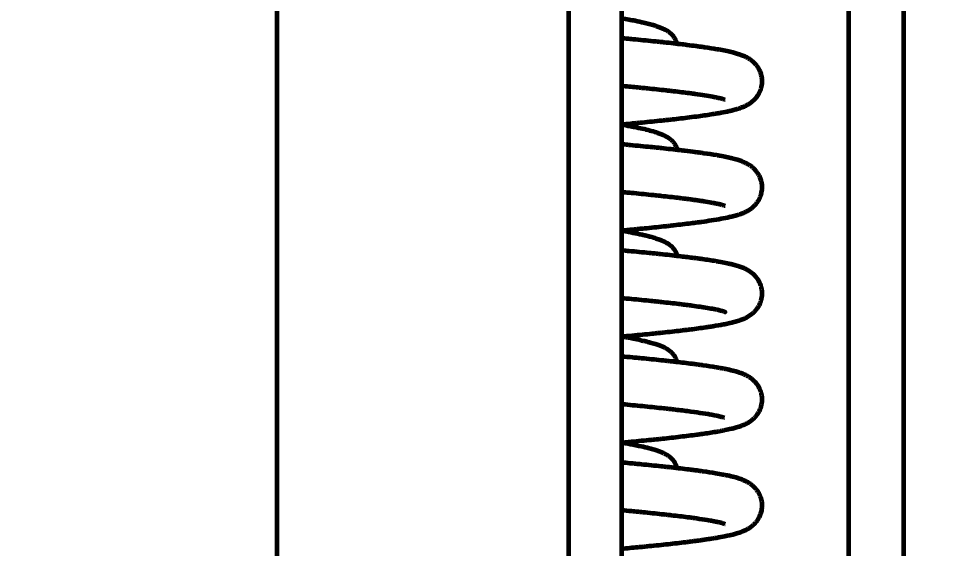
# Model space of a CAD drawing. Header units: millimetres. Extents: x 0 to 840, y 0 to 594.
# Drawn here: x 59.703 to 64.31, y 442.07 to 444.737 of the extents above; entities that cross this region are included whole.
import ezdxf

# ---------------------------------------------------------------- set-up
doc = ezdxf.new("R2010")
doc.units = ezdxf.units.MM
doc.linetypes.add('K5LT_BASIC', pattern=[0])
doc.linetypes.add('K5LT_THIN', pattern=[0])
doc.layers.add('Системный слой', color=7, linetype='Continuous')
doc.styles.add('KDIMTEXTSTYLE', font='GOST_AU.SHX', dxfattribs={"width": 0.96, "oblique": 15, "height": 5})
doc.dimstyles.new('KDIMSTYLE (0.07)', dxfattribs={"dimtxt": 5, "dimasz": 1, "dimexe": 2, "dimexo": 0, "dimgap": 1, "dimtad": 1, "dimlfac": 15, "dimtxsty": 'KDIMTEXTSTYLE', "dimsah": 1, "dimcen": 0, "dimdle": 1, "dimadec": 0, "dimazin": 0, "dimtfac": 0.667, "dimtmove": 0, "dimatfit": 3, "dimfxl": 1, "dimtvp": 1, "dimtolj": 1, "dimtzin": 0, "dimarcsym": 0})

# ---------------------------------------------------------------- blocks, each defined once
blk = doc.blocks.new('KDIMARROW_01')
at = {"layer": 'Системный слой'}
blk.add_hatch(color=0, dxfattribs=at).paths.add_polyline_path([(0, 0), (-5, 0.6583), (-4.5, 0), (-5, -0.6583)])
at = {"layer": 'Системный слой', "color": 0, "linetype": 'K5LT_THIN', "lineweight": 18}
for p, q in [((-4.5, 0), (-5, 0.6583)), ((-5, 0.6583), (0, 0)), ((0, 0), (-5, -0.6583)), ((-5, -0.6583), (-4.5, 0)), ((0, 0), (-1, 0))]:
    blk.add_line(p, q, dxfattribs=at)

msp = doc.modelspace()

# ---------------------------------------------------------------- linework, layer by layer
at = {"layer": 'Системный слой', "color": 5, "linetype": 'K5LT_BASIC', "lineweight": 60, "true_color": 0x0000ff}
for p, q in [((61.00305, 512.31632), (61.00305, 411.74583)), ((62.46971, 512.30589), (62.46971, 411.73474)), ((63.87945, 413.73968), (63.87945, 445.75139)), ((64.15418, 445.75139), (64.15418, 413.77201)), ((62.73638, 445.61806), (62.73638, 413.95986))]:
    msp.add_line(p, q, dxfattribs=at)
for points, knots in [([(63.01486, 444.60842), (63.01427, 444.61148), (63.01353, 444.6144), (63.01174, 444.6202), (63.01076, 444.62285), (63.00853, 444.62813), (63.00724, 444.63076), (63.00507, 444.63477), (63.00405, 444.63651), (63.00163, 444.64037), (62.99995, 444.64278), (62.99571, 444.64836), (62.99288, 444.65158), (62.98689, 444.65766), (62.98385, 444.66037), (62.97861, 444.66459), (62.97673, 444.66601), (62.9726, 444.66895), (62.97055, 444.67032), (62.96396, 444.6745), (62.95938, 444.67707), (62.95231, 444.68069), (62.94983, 444.68189), (62.94463, 444.6843), (62.94205, 444.68543), (62.93384, 444.6889), (62.9281, 444.69111), (62.919, 444.69436), (62.91578, 444.69546), (62.90475, 444.69911), (62.89666, 444.70156), (62.87958, 444.70638), (62.87059, 444.70875), (62.85694, 444.71212), (62.85264, 444.71316), (62.83455, 444.71741), (62.81994, 444.72059), (62.79956, 444.72475), (62.79457, 444.72575), (62.78442, 444.72774), (62.77927, 444.72873), (62.76193, 444.73202), (62.74936, 444.73431), (62.73638, 444.73659)], [15.2728459, 15.2728459, 15.2728459, 15.2728459, 15.4605651, 15.4605651, 15.6417169, 15.6417169, 15.8274286, 15.8274286, 15.9545324, 15.9545324, 16.1494531, 16.1494531, 16.4677042, 16.4677042, 16.8173161, 16.8173161, 17.0385454, 17.0385454, 17.2723236, 17.2723236, 17.7725041, 17.7725041, 18.0422658, 18.0422658, 18.3192764, 18.3192764, 18.8920416, 18.8920416, 19.1961184, 19.1961184, 19.9059073, 19.9059073, 20.6156962, 20.6156962, 20.9315212, 20.9315212, 21.9186645, 21.9186645, 22.2315279, 22.2315279, 22.543554, 22.543554, 23.2660302, 23.2660302, 23.2660302, 23.2660302]), ([(62.73638, 444.20406), (62.75211, 444.2055), (62.76767, 444.20694), (62.79276, 444.20929), (62.80241, 444.2102), (62.82158, 444.21203), (62.83109, 444.21294), (62.87425, 444.21713), (62.90684, 444.22041), (62.94698, 444.22463), (62.95576, 444.22556), (62.97314, 444.22744), (62.98174, 444.22838), (63.02072, 444.2327), (63.04972, 444.23609), (63.09334, 444.24152), (63.10905, 444.24356), (63.14935, 444.24902), (63.17276, 444.25244), (63.19666, 444.25628), (63.19882, 444.25663), (63.20723, 444.25801), (63.21334, 444.25904), (63.22525, 444.26111), (63.23109, 444.26216), (63.25097, 444.26585), (63.26434, 444.26855), (63.28459, 444.2731), (63.29216, 444.27491), (63.30403, 444.27799), (63.30836, 444.27917), (63.31849, 444.28209), (63.32442, 444.28392), (63.33379, 444.28708), (63.3377, 444.28847), (63.34521, 444.29134), (63.34848, 444.29266), (63.35924, 444.29735), (63.36561, 444.30045), (63.3761, 444.30653), (63.37953, 444.30866), (63.38607, 444.3131), (63.38955, 444.31565), (63.39783, 444.32229), (63.40321, 444.32717), (63.41098, 444.33558), (63.41361, 444.33868), (63.41845, 444.34496), (63.42071, 444.34816), (63.4254, 444.35552), (63.42779, 444.35972), (63.43216, 444.36863), (63.4341, 444.37322), (63.43749, 444.38283), (63.43891, 444.38775), (63.44116, 444.39788), (63.44198, 444.40302), (63.44297, 444.41344), (63.44314, 444.41868), (63.4428, 444.43055), (63.44207, 444.43718), (63.43965, 444.45008), (63.4379, 444.45648), (63.43362, 444.46862), (63.431, 444.47453), (63.42578, 444.48433), (63.42331, 444.48839), (63.41834, 444.4957), (63.41583, 444.49902), (63.41046, 444.50552), (63.40746, 444.5088), (63.40156, 444.5147), (63.39836, 444.51761), (63.39049, 444.52422), (63.38553, 444.52783), (63.37534, 444.53452), (63.37049, 444.53728), (63.36205, 444.54167), (63.35906, 444.54311), (63.35254, 444.54609), (63.34911, 444.54754), (63.3397, 444.55132), (63.33343, 444.55357), (63.32319, 444.55693), (63.31945, 444.55808), (63.30919, 444.5611), (63.30274, 444.56285), (63.29161, 444.56567), (63.28687, 444.56682), (63.2772, 444.56906), (63.27226, 444.57016), (63.25648, 444.57352), (63.24527, 444.57572), (63.22771, 444.57894), (63.22182, 444.57998), (63.19653, 444.58432), (63.17584, 444.58755), (63.14664, 444.59177), (63.13959, 444.59276), (63.12539, 444.59472), (63.11826, 444.59568), (63.09646, 444.59856), (63.08138, 444.60047), (63.0579, 444.60335), (63.04988, 444.60431), (63.01259, 444.60872), (62.98178, 444.61215), (62.94068, 444.61652), (62.93176, 444.61745), (62.91375, 444.61932), (62.90466, 444.62025), (62.86274, 444.62449), (62.82874, 444.6278), (62.78399, 444.63202), (62.77423, 444.63293), (62.75512, 444.6347), (62.74578, 444.63556), (62.73638, 444.63642)], [16.2420695, 16.2420695, 16.2420695, 16.2420695, 16.7175405, 16.7175405, 17.0186921, 17.0186921, 17.3208877, 17.3208877, 18.4023228, 18.4023228, 18.7099078, 18.7099078, 19.0188476, 19.0188476, 20.1303885, 20.1303885, 20.7941354, 20.7941354, 21.9006813, 21.9006813, 22.0120149, 22.0120149, 22.3364802, 22.3364802, 22.6617619, 22.6617619, 23.4763467, 23.4763467, 23.9924184, 23.9924184, 24.3070061, 24.3070061, 24.7361705, 24.7361705, 25.0304827, 25.0304827, 25.3034663, 25.3034663, 25.7925834, 25.7925834, 26.0124535, 26.0124535, 26.2205437, 26.2205437, 26.5371944, 26.5371944, 26.6997194, 26.6997194, 26.8474095, 26.8474095, 27.0208668, 27.0208668, 27.1906144, 27.1906144, 27.3577465, 27.3577465, 27.5232975, 27.5232975, 27.688277, 27.688277, 27.8987731, 27.8987731, 28.1137487, 28.1137487, 28.3380901, 28.3380901, 28.5116245, 28.5116245, 28.6711017, 28.6711017, 28.8510084, 28.8510084, 29.0365459, 29.0365459, 29.3401215, 29.3401215, 29.6920711, 29.6920711, 29.9230837, 29.9230837, 30.1747113, 30.1747113, 30.6461501, 30.6461501, 30.9355894, 30.9355894, 31.3991502, 31.3991502, 31.7188942, 31.7188942, 32.0415193, 32.0415193, 32.7136352, 32.7136352, 33.0397077, 33.0397077, 34.075602, 34.075602, 34.3968972, 34.3968972, 34.7090426, 34.7090426, 35.3333332, 35.3333332, 35.6489937, 35.6489937, 36.7779411, 36.7779411, 37.0859915, 37.0859915, 37.3927366, 37.3927366, 38.484715, 38.484715, 38.7863144, 38.7863144, 39.070342, 39.070342, 39.070342, 39.070342]), ([(63.25623, 444.32699), (63.25505, 444.32748), (63.25369, 444.32797), (63.24723, 444.33), (63.24183, 444.33153), (63.23283, 444.33378), (63.22971, 444.33453), (63.22067, 444.33659), (63.21443, 444.33793), (63.20337, 444.34015), (63.19891, 444.34101), (63.18212, 444.34415), (63.16853, 444.34648), (63.13895, 444.35119), (63.12288, 444.35358), (63.09909, 444.3569), (63.09235, 444.35783), (63.06152, 444.36195), (63.03564, 444.36517), (63.00026, 444.36932), (62.99228, 444.37024), (62.97609, 444.37208), (62.96789, 444.373), (62.92992, 444.37719), (62.89869, 444.38047), (62.85712, 444.38466), (62.84802, 444.38556), (62.82964, 444.38738), (62.82037, 444.38828), (62.78672, 444.39154), (62.76181, 444.39389), (62.73638, 444.39624)], [0, 0, 0, 0, 0.7157322, 0.7157322, 1.4891312, 1.4891312, 1.8448798, 1.8448798, 2.444283, 2.444283, 2.8145931, 2.8145931, 3.7804259, 3.7804259, 4.7462588, 4.7462588, 5.1156979, 5.1156979, 6.3967615, 6.3967615, 6.761454, 6.761454, 7.1243639, 7.1243639, 8.4166657, 8.4166657, 8.7738197, 8.7738197, 9.1299732, 9.1299732, 10.0539958, 10.0539958, 10.0539958, 10.0539958]), ([(62.73638, 444.20326), (62.75184, 444.20054), (62.76671, 444.19781), (62.78608, 444.19408), (62.79114, 444.19309), (62.80111, 444.1911), (62.80602, 444.1901), (62.82449, 444.18626), (62.83743, 444.18341), (62.86227, 444.17755), (62.87407, 444.17455), (62.89628, 444.16838), (62.90661, 444.16524), (62.92343, 444.15951), (62.93023, 444.15699), (62.94215, 444.15211), (62.9474, 444.14977), (62.95519, 444.1459), (62.95761, 444.14464), (62.96515, 444.14048), (62.97021, 444.13735), (62.9773, 444.13225), (62.97938, 444.13067), (62.98351, 444.12727), (62.9854, 444.12562), (62.98915, 444.12206), (62.99073, 444.12046), (62.99541, 444.11538), (62.99821, 444.11194), (63.00247, 444.10576), (63.00402, 444.10328), (63.00678, 444.09834), (63.00818, 444.09552), (63.01046, 444.09028), (63.01161, 444.08723), (63.01308, 444.08254), (63.01364, 444.08052), (63.01438, 444.07741), (63.01463, 444.07625), (63.01486, 444.07508)], [18.3386475, 18.3386475, 18.3386475, 18.3386475, 19.1992269, 19.1992269, 19.5104717, 19.5104717, 19.8228992, 19.8228992, 20.7073063, 20.7073063, 21.6177346, 21.6177346, 22.5281628, 22.5281628, 23.1940621, 23.1940621, 23.7562078, 23.7562078, 24.0254429, 24.0254429, 24.5821933, 24.5821933, 24.8177323, 24.8177323, 25.0410505, 25.0410505, 25.2306603, 25.2306603, 25.5626014, 25.5626014, 25.7551963, 25.7551963, 25.9447256, 25.9447256, 26.1329198, 26.1329198, 26.2566224, 26.2566224, 26.3285532, 26.3285532, 26.3285532, 26.3285532]), ([(62.73638, 443.67073), (62.75557, 443.67248), (62.7745, 443.67424), (62.80281, 443.67691), (62.81241, 443.67782), (62.83148, 443.67965), (62.84095, 443.68057), (62.88389, 443.68476), (62.91629, 443.68805), (62.95617, 443.69227), (62.96489, 443.69321), (62.98213, 443.69509), (62.99066, 443.69603), (63.02932, 443.70036), (63.05804, 443.70375), (63.09581, 443.70852), (63.10628, 443.70988), (63.12385, 443.71222), (63.13106, 443.71321), (63.15572, 443.71664), (63.17242, 443.71911), (63.20532, 443.7243), (63.22128, 443.72701), (63.25123, 443.73256), (63.26524, 443.7354), (63.28637, 443.74018), (63.2941, 443.74205), (63.30622, 443.74525), (63.31054, 443.74645), (63.31885, 443.74888), (63.32315, 443.75021), (63.33274, 443.75335), (63.33815, 443.75526), (63.34757, 443.75896), (63.35073, 443.76028), (63.36129, 443.765), (63.36813, 443.76844), (63.37858, 443.77474), (63.38209, 443.777), (63.38861, 443.78162), (63.39203, 443.78423), (63.39844, 443.7896), (63.40165, 443.79253), (63.40578, 443.79668), (63.40671, 443.79764), (63.40951, 443.80063), (63.41136, 443.80273), (63.41683, 443.80933), (63.42037, 443.81417), (63.42619, 443.82353), (63.42852, 443.82777), (63.4328, 443.83676), (63.43469, 443.84139), (63.43797, 443.85107), (63.43933, 443.85602), (63.44144, 443.86619), (63.44219, 443.87135), (63.44305, 443.88178), (63.44315, 443.88703), (63.44271, 443.89745), (63.44216, 443.90267), (63.44023, 443.91426), (63.4386, 443.92072), (63.43456, 443.93296), (63.43204, 443.93893), (63.42625, 443.95032), (63.42296, 443.95572), (63.41783, 443.96299), (63.41617, 443.96519), (63.41169, 443.97078), (63.4087, 443.97412), (63.40284, 443.98015), (63.39965, 443.98312), (63.39358, 443.98834), (63.39038, 443.99086), (63.38213, 443.99688), (63.37728, 443.99996), (63.36905, 444.0047), (63.36622, 444.0062), (63.35978, 444.00944), (63.35662, 444.01092), (63.35005, 444.01382), (63.34651, 444.01528), (63.337, 444.01898), (63.33076, 444.02116), (63.32033, 444.02449), (63.31654, 444.02563), (63.30837, 444.02797), (63.30405, 444.02915), (63.29326, 444.03196), (63.28648, 444.0336), (63.27453, 444.03632), (63.26956, 444.03741), (63.25382, 444.04072), (63.24265, 444.04288), (63.2251, 444.04607), (63.21917, 444.04711), (63.19339, 444.0515), (63.17217, 444.05478), (63.14691, 444.05839), (63.14448, 444.05873), (63.13762, 444.0597), (63.13317, 444.06031), (63.12147, 444.06191), (63.11412, 444.0629), (63.08979, 444.06609), (63.07221, 444.06829), (63.04596, 444.07144), (63.03783, 444.07241), (63.00023, 444.07678), (62.96925, 444.08018), (62.92796, 444.08452), (62.91896, 444.08545), (62.90078, 444.08731), (62.89161, 444.08824), (62.84935, 444.09247), (62.81512, 444.09577), (62.77011, 444.09998), (62.76029, 444.10089), (62.74574, 444.10223), (62.74107, 444.10266), (62.73638, 444.10309)], [16.9094757, 16.9094757, 16.9094757, 16.9094757, 17.5092644, 17.5092644, 17.821108, 17.821108, 18.1340839, 18.1340839, 19.2545545, 19.2545545, 19.573229, 19.573229, 19.8931591, 19.8931591, 21.0444085, 21.0444085, 21.50219, 21.50219, 21.8318824, 21.8318824, 22.6533265, 22.6533265, 23.5393461, 23.5393461, 24.4253656, 24.4253656, 24.9803944, 24.9803944, 25.302577, 25.302577, 25.6222338, 25.6222338, 26.0633472, 26.0633472, 26.3359703, 26.3359703, 26.8448294, 26.8448294, 27.0716146, 27.0716146, 27.2851193, 27.2851193, 27.4861666, 27.4861666, 27.5453196, 27.5453196, 27.6636256, 27.6636256, 27.9002377, 27.9002377, 28.0788347, 28.0788347, 28.2537058, 28.2537058, 28.4260125, 28.4260125, 28.5968548, 28.5968548, 28.7673089, 28.7673089, 28.9384545, 28.9384545, 29.1601997, 29.1601997, 29.3913655, 29.3913655, 29.6302302, 29.6302302, 29.7402588, 29.7402588, 29.9257402, 29.9257402, 30.1165454, 30.1165454, 30.3141912, 30.3141912, 30.6528414, 30.6528414, 30.8790743, 30.8790743, 31.1241128, 31.1241128, 31.3900081, 31.3900081, 31.8818777, 31.8818777, 32.1827347, 32.1827347, 32.5013073, 32.5013073, 32.9778726, 32.9778726, 33.3112752, 33.3112752, 33.9969617, 33.9969617, 34.3342001, 34.3342001, 35.4231583, 35.4231583, 35.5385147, 35.5385147, 35.7451457, 35.7451457, 36.0751366, 36.0751366, 36.8183895, 36.8183895, 37.1440859, 37.1440859, 38.3021806, 38.3021806, 38.620124, 38.620124, 38.9368393, 38.9368393, 40.0638897, 40.0638897, 40.3752973, 40.3752973, 40.5217387, 40.5217387, 40.5217387, 40.5217387]), ([(63.25619, 443.79367), (63.2556, 443.79393), (63.25503, 443.79415), (63.2516, 443.79529), (63.2499, 443.79583), (63.24445, 443.79746), (63.2384, 443.79911), (63.22826, 443.80153), (63.22492, 443.8023), (63.21544, 443.80438), (63.20914, 443.80568), (63.1979, 443.80787), (63.19326, 443.80874), (63.17644, 443.8118), (63.16324, 443.81402), (63.14581, 443.81675), (63.14264, 443.81724), (63.13298, 443.81872), (63.12634, 443.8197), (63.11314, 443.82161), (63.10662, 443.82253), (63.09326, 443.82437), (63.08642, 443.82529), (63.07461, 443.82685), (63.06971, 443.82749), (63.05756, 443.82905), (63.05024, 443.82997), (63.03531, 443.83182), (63.0277, 443.83274), (62.99371, 443.8368), (62.96582, 443.83995), (62.92804, 443.84401), (62.91944, 443.84492), (62.90203, 443.84675), (62.89323, 443.84766), (62.85261, 443.85181), (62.81955, 443.85506), (62.7759, 443.85921), (62.76634, 443.86011), (62.74997, 443.86164), (62.74319, 443.86227), (62.73638, 443.8629)], [0, 0, 0, 0, 0.6973004, 0.6973004, 1.0191749, 1.0191749, 1.8352453, 1.8352453, 2.2078551, 2.2078551, 2.8000153, 2.8000153, 3.1816466, 3.1816466, 4.1253193, 4.1253193, 4.3305311, 4.3305311, 4.7409548, 4.7409548, 5.1215068, 5.1215068, 5.5014176, 5.5014176, 5.7632058, 5.7632058, 6.1412188, 6.1412188, 6.5182626, 6.5182626, 7.7968956, 7.7968956, 8.1674973, 8.1674973, 8.5367817, 8.5367817, 9.8511249, 9.8511249, 10.2153597, 10.2153597, 10.4698662, 10.4698662, 10.4698662, 10.4698662]), ([(62.73638, 443.66993), (62.73831, 443.66959), (62.74022, 443.66925), (62.74763, 443.66793), (62.75305, 443.66695), (62.7747, 443.66299), (62.79025, 443.65999), (62.82077, 443.65375), (62.83559, 443.65051), (62.85092, 443.64689), (62.8523, 443.64656), (62.85799, 443.6452), (62.86221, 443.64416), (62.87046, 443.64207), (62.87451, 443.64102), (62.88984, 443.63691), (62.90049, 443.63379), (62.91772, 443.62818), (62.92468, 443.62573), (62.93691, 443.62099), (62.94233, 443.6187), (62.95024, 443.61503), (62.95276, 443.6138), (62.95782, 443.61119), (62.96023, 443.60988), (62.96757, 443.60566), (62.97251, 443.60249), (62.97946, 443.59726), (62.98146, 443.59566), (62.98463, 443.59293), (62.98563, 443.59203), (62.9882, 443.58964), (62.98956, 443.58831), (62.99397, 443.58371), (62.99672, 443.58049), (63.00105, 443.57455), (63.00264, 443.57217), (63.00553, 443.56733), (63.00699, 443.56462), (63.00942, 443.55947), (63.01066, 443.55645), (63.01291, 443.55003), (63.01405, 443.5459), (63.01486, 443.54174)], [18.3386471, 18.3386471, 18.3386471, 18.3386471, 18.4459061, 18.4459061, 18.754835, 18.754835, 19.6980465, 19.6980465, 20.7037589, 20.7037589, 20.8046847, 20.8046847, 21.1204365, 21.1204365, 21.4363297, 21.4363297, 22.3466555, 22.3466555, 23.0125949, 23.0125949, 23.5747887, 23.5747887, 23.853795, 23.853795, 24.1195387, 24.1195387, 24.6637192, 24.6637192, 24.8951077, 24.8951077, 25.0143501, 25.0143501, 25.1772643, 25.1772643, 25.5030926, 25.5030926, 25.6969955, 25.6969955, 25.8872694, 25.8872694, 26.0756951, 26.0756951, 26.32858, 26.32858, 26.32858, 26.32858]), ([(62.73638, 443.1374), (62.75453, 443.13905), (62.77244, 443.14071), (62.82456, 443.14562), (62.85802, 443.14886), (62.89944, 443.15304), (62.90853, 443.15396), (62.92654, 443.15582), (62.93546, 443.15675), (62.97594, 443.16103), (63.00622, 443.16438), (63.04308, 443.1687), (63.05111, 443.16965), (63.06696, 443.17157), (63.07477, 443.17254), (63.10977, 443.17693), (63.13538, 443.18038), (63.16545, 443.18478), (63.17157, 443.18569), (63.18418, 443.18763), (63.19062, 443.18864), (63.21496, 443.19258), (63.23181, 443.19554), (63.25714, 443.20045), (63.26641, 443.20237), (63.2802, 443.20544), (63.28503, 443.20656), (63.29829, 443.20978), (63.30642, 443.21192), (63.31824, 443.21536), (63.32248, 443.21666), (63.33224, 443.21984), (63.33755, 443.22171), (63.34701, 443.2254), (63.35036, 443.22679), (63.35737, 443.2299), (63.36087, 443.23156), (63.37073, 443.23661), (63.37761, 443.24057), (63.38783, 443.2477), (63.39114, 443.25019), (63.39545, 443.25376), (63.39642, 443.25458), (63.39934, 443.25713), (63.4013, 443.25893), (63.4063, 443.2638), (63.40933, 443.26702), (63.41641, 443.2754), (63.42038, 443.28079), (63.42743, 443.29227), (63.43051, 443.29819), (63.43512, 443.30922), (63.4368, 443.31398), (63.43962, 443.32389), (63.44073, 443.32894), (63.44234, 443.33925), (63.44283, 443.34446), (63.44315, 443.35493), (63.44298, 443.36017), (63.44201, 443.37053), (63.4412, 443.37568), (63.43901, 443.38567), (63.43759, 443.39064), (63.43381, 443.4015), (63.4312, 443.40743), (63.42526, 443.4187), (63.42189, 443.42404), (63.41654, 443.43139), (63.41472, 443.43372), (63.41003, 443.43934), (63.40702, 443.44259), (63.40112, 443.44845), (63.39791, 443.45134), (63.39182, 443.45641), (63.38861, 443.45886), (63.38238, 443.46328), (63.37931, 443.46528), (63.37056, 443.47062), (63.36564, 443.47323), (63.35711, 443.47737), (63.35389, 443.47882), (63.34725, 443.48165), (63.34365, 443.48309), (63.33416, 443.48666), (63.32798, 443.48875), (63.31755, 443.49199), (63.31367, 443.49313), (63.30536, 443.49546), (63.30095, 443.49664), (63.28995, 443.49943), (63.28306, 443.50107), (63.27087, 443.50379), (63.26583, 443.50487), (63.24969, 443.5082), (63.23816, 443.5104), (63.22013, 443.51361), (63.21412, 443.51465), (63.18788, 443.51904), (63.16624, 443.52233), (63.13986, 443.52605), (63.13673, 443.52649), (63.12723, 443.5278), (63.12078, 443.52867), (63.10687, 443.53052), (63.09936, 443.5315), (63.07047, 443.53519), (63.04815, 443.53789), (62.99499, 443.54403), (62.9635, 443.54747), (62.92163, 443.55184), (62.91259, 443.55277), (62.89433, 443.55463), (62.88512, 443.55556), (62.8427, 443.55978), (62.80835, 443.56308), (62.76322, 443.56729), (62.75337, 443.5682), (62.7411, 443.56932), (62.73874, 443.56954), (62.73638, 443.56975)], [18.491192, 18.491192, 18.491192, 18.491192, 19.1048684, 19.1048684, 20.3037592, 20.3037592, 20.6453922, 20.6453922, 20.9885044, 20.9885044, 22.2218675, 22.2218675, 22.5724538, 22.5724538, 22.9249134, 22.9249134, 24.1789151, 24.1789151, 24.5082038, 24.5082038, 24.8697796, 24.8697796, 25.9077899, 25.9077899, 26.549499, 26.549499, 26.9127392, 26.9127392, 27.5544483, 27.5544483, 27.9015558, 27.9015558, 28.3809594, 28.3809594, 28.6759854, 28.6759854, 28.9577591, 28.9577591, 29.4691959, 29.4691959, 29.7006535, 29.7006535, 29.767529, 29.767529, 29.9012801, 29.9012801, 30.108666, 30.108666, 30.3952341, 30.3952341, 30.657944, 30.657944, 30.8463569, 30.8463569, 31.0324333, 31.0324333, 31.2173025, 31.2173025, 31.4020797, 31.4020797, 31.5878885, 31.5878885, 31.7758816, 31.7758816, 32.0263836, 32.0263836, 32.2862846, 32.2862846, 32.415411, 32.415411, 32.6169972, 32.6169972, 32.8250497, 32.8250497, 33.0410967, 33.0410967, 33.2670551, 33.2670551, 33.6817011, 33.6817011, 33.9520589, 33.9520589, 34.2452369, 34.2452369, 34.7711772, 34.7711772, 35.1008108, 35.1008108, 35.4483717, 35.4483717, 35.9683397, 35.9683397, 36.3296845, 36.3296845, 37.0853421, 37.0853421, 37.4500609, 37.4500609, 38.6351016, 38.6351016, 38.7935188, 38.7935188, 39.1103533, 39.1103533, 39.4662292, 39.4662292, 40.4557742, 40.4557742, 41.7222211, 41.7222211, 42.0658765, 42.0658765, 42.4082343, 42.4082343, 43.6263259, 43.6263259, 43.962969, 43.962969, 44.0427993, 44.0427993, 44.0427993, 44.0427993]), ([(63.25531, 443.26075), (63.25545, 443.26068), (63.25641, 443.26025), (63.25594, 443.26045), (63.25449, 443.261), (63.25134, 443.26204), (63.24956, 443.2626), (63.24635, 443.26356), (63.24414, 443.26419), (63.23817, 443.26579), (63.23382, 443.26689), (63.22547, 443.26884), (63.22195, 443.26963), (63.21259, 443.27164), (63.20646, 443.27288), (63.19537, 443.27502), (63.19067, 443.27589), (63.17451, 443.27879), (63.16228, 443.28084), (63.14327, 443.28382), (63.1373, 443.28473), (63.1184, 443.28755), (63.10493, 443.28945), (63.08608, 443.292), (63.08133, 443.29263), (63.06685, 443.29453), (63.05691, 443.2958), (63.03926, 443.298), (63.03171, 443.29892), (62.99669, 443.30313), (62.96757, 443.30642), (62.92843, 443.31063), (62.91982, 443.31155), (62.90242, 443.31337), (62.89362, 443.31428), (62.85302, 443.31844), (62.81997, 443.32169), (62.76957, 443.32648), (62.75309, 443.32803), (62.73638, 443.32957)], [0, 0, 0, 0, 0.2548031, 0.2548031, 0.8127906, 0.8127906, 1.0882163, 1.0882163, 1.3796906, 1.3796906, 1.8628429, 1.8628429, 2.1877634, 2.1877634, 2.6709157, 2.6709157, 3.001892, 3.001892, 3.7556376, 3.7556376, 4.0865981, 4.0865981, 4.7701518, 4.7701518, 4.9956758, 4.9956758, 5.4467237, 5.4467237, 5.7734043, 5.7734043, 6.9328351, 6.9328351, 7.2537713, 7.2537713, 7.5734992, 7.5734992, 8.7115883, 8.7115883, 9.2521304, 9.2521304, 9.2521304, 9.2521304]), ([(63.01486, 443.00839), (63.01482, 443.00859), (63.01478, 443.00879), (63.01415, 443.01194), (63.01344, 443.01473), (63.01129, 443.02162), (63.00984, 443.02526), (63.00628, 443.03276), (63.00432, 443.03618), (63.00121, 443.04095), (63.00016, 443.04246), (62.99752, 443.04603), (62.99574, 443.04823), (62.99227, 443.05217), (62.99041, 443.05413), (62.98671, 443.05774), (62.9848, 443.05947), (62.97933, 443.06411), (62.9759, 443.06668), (62.97014, 443.0706), (62.96811, 443.0719), (62.9637, 443.07458), (62.96145, 443.07587), (62.95397, 443.07994), (62.94862, 443.08253), (62.94038, 443.08615), (62.93768, 443.08729), (62.9291, 443.09074), (62.92309, 443.09295), (62.91359, 443.0962), (62.91025, 443.09729), (62.89844, 443.10104), (62.88963, 443.10361), (62.87638, 443.10719), (62.87238, 443.10824), (62.86668, 443.1097), (62.86507, 443.1101), (62.86018, 443.11132), (62.85687, 443.11214), (62.84919, 443.11398), (62.84478, 443.11501), (62.82878, 443.11866), (62.81666, 443.12126), (62.79445, 443.12579), (62.7846, 443.12772), (62.76923, 443.13064), (62.76394, 443.13162), (62.75132, 443.13394), (62.74392, 443.13527), (62.73638, 443.13659)], [15.2717732, 15.2717732, 15.2717732, 15.2717732, 15.2837903, 15.2837903, 15.462356, 15.462356, 15.7197278, 15.7197278, 15.9916374, 15.9916374, 16.1190498, 16.1190498, 16.3192159, 16.3192159, 16.524354, 16.524354, 16.7355844, 16.7355844, 17.1276811, 17.1276811, 17.3639195, 17.3639195, 17.6140694, 17.6140694, 18.1894683, 18.1894683, 18.472929, 18.472929, 19.0608656, 19.0608656, 19.367962, 19.367962, 20.1197506, 20.1197506, 20.4351959, 20.4351959, 20.5585452, 20.5585452, 20.8052437, 20.8052437, 21.1208916, 21.1208916, 21.9299366, 21.9299366, 22.5362172, 22.5362172, 22.8471628, 22.8471628, 23.2667165, 23.2667165, 23.2667165, 23.2667165]), ([(62.73638, 442.60406), (62.74294, 442.60466), (62.74948, 442.60526), (62.76582, 442.60677), (62.77558, 442.60768), (62.81977, 442.61182), (62.85327, 442.61506), (62.89478, 442.61923), (62.9039, 442.62016), (62.92196, 442.62201), (62.93091, 442.62294), (62.97154, 442.62721), (63.00195, 442.63057), (63.06009, 442.63734), (63.0878, 442.64076), (63.12111, 442.64519), (63.12834, 442.64617), (63.14083, 442.6479), (63.14615, 442.64865), (63.17506, 442.6528), (63.19693, 442.65621), (63.21926, 442.66007), (63.22129, 442.66042), (63.22923, 442.66182), (63.23501, 442.66287), (63.24623, 442.66499), (63.25173, 442.66606), (63.26819, 442.6694), (63.27878, 442.67172), (63.29539, 442.67573), (63.30198, 442.67742), (63.31257, 442.68036), (63.31668, 442.68156), (63.32498, 442.68412), (63.32872, 442.68534), (63.33967, 442.68914), (63.34664, 442.69181), (63.35712, 442.69646), (63.36067, 442.69813), (63.37059, 442.7032), (63.37729, 442.70704), (63.38754, 442.71416), (63.39082, 442.71661), (63.39728, 442.72192), (63.40046, 442.72475), (63.40666, 442.73085), (63.40969, 442.73409), (63.41674, 442.74249), (63.42067, 442.74788), (63.42768, 442.75939), (63.43074, 442.76532), (63.4353, 442.77636), (63.43696, 442.78114), (63.43974, 442.79107), (63.44083, 442.79612), (63.4424, 442.80644), (63.44286, 442.81166), (63.44314, 442.82212), (63.44295, 442.82737), (63.44194, 442.83771), (63.44111, 442.84287), (63.43888, 442.85284), (63.43744, 442.8578), (63.43413, 442.86717), (63.4322, 442.87175), (63.42722, 442.88194), (63.424, 442.88741), (63.41824, 442.89582), (63.41583, 442.89901), (63.41055, 442.90542), (63.40755, 442.90869), (63.40166, 442.91461), (63.39845, 442.91752), (63.39237, 442.92264), (63.38916, 442.92512), (63.38294, 442.92957), (63.37987, 442.93159), (63.37115, 442.93696), (63.36626, 442.93957), (63.35775, 442.94374), (63.35455, 442.94519), (63.34792, 442.94804), (63.34433, 442.94949), (63.33735, 442.95214), (63.3336, 442.95347), (63.32364, 442.95683), (63.31742, 442.95873), (63.30673, 442.96176), (63.30237, 442.96293), (63.29145, 442.96573), (63.28461, 442.96738), (63.27251, 442.9701), (63.2675, 442.97118), (63.25707, 442.97335), (63.25168, 442.97443), (63.24065, 442.97656), (63.23495, 442.97762), (63.22331, 442.97972), (63.21736, 442.98076), (63.19141, 442.98514), (63.17005, 442.98843), (63.14463, 442.99205), (63.14219, 442.99239), (63.13521, 442.99337), (63.13063, 442.994), (63.11877, 442.99561), (63.11139, 442.99659), (63.0964, 442.99855), (63.08878, 442.99952), (63.05549, 443.00369), (63.02848, 443.00688), (62.99163, 443.01101), (62.98302, 443.01196), (62.96559, 443.01386), (62.95677, 443.01481), (62.91625, 443.01911), (62.88324, 443.02245), (62.83961, 443.02671), (62.8301, 443.02763), (62.81095, 443.02947), (62.80131, 443.03039), (62.77345, 443.03301), (62.75504, 443.03471), (62.73638, 443.03642)], [21.4920165, 21.4920165, 21.4920165, 21.4920165, 21.7439362, 21.7439362, 22.1252695, 22.1252695, 23.4835489, 23.4835489, 23.8712259, 23.8712259, 24.2603209, 24.2603209, 25.6596725, 25.6596725, 27.0818781, 27.0818781, 27.4858012, 27.4858012, 27.793985, 27.793985, 29.1850511, 29.1850511, 29.3266534, 29.3266534, 29.7405688, 29.7405688, 30.1549958, 30.1549958, 31.0190616, 31.0190616, 31.6006797, 31.6006797, 31.9965973, 31.9965973, 32.3707727, 32.3707727, 33.0443506, 33.0443506, 33.3701251, 33.3701251, 33.948528, 33.948528, 34.2100046, 34.2100046, 34.4562418, 34.4562418, 34.6912767, 34.6912767, 35.0152345, 35.0152345, 35.3124907, 35.3124907, 35.5260665, 35.5260665, 35.7370556, 35.7370556, 35.9467543, 35.9467543, 36.1564446, 36.1564446, 36.3674204, 36.3674204, 36.5810141, 36.5810141, 36.7986291, 36.7986291, 37.0910676, 37.0910676, 37.2864466, 37.2864466, 37.5149499, 37.5149499, 37.7505324, 37.7505324, 37.9949699, 37.9949699, 38.2504886, 38.2504886, 38.7175351, 38.7175351, 39.0230771, 39.0230771, 39.3544202, 39.3544202, 39.7074774, 39.7074774, 40.306572, 40.306572, 40.699539, 40.699539, 41.2882248, 41.2882248, 41.6981422, 41.6981422, 42.112096, 42.112096, 42.5266802, 42.5266802, 42.9407581, 42.9407581, 44.280628, 44.280628, 44.4222852, 44.4222852, 44.6818726, 44.6818726, 45.0869041, 45.0869041, 45.490063, 45.490063, 46.817428, 46.817428, 47.2145974, 47.2145974, 47.6106351, 47.6106351, 49.0119454, 49.0119454, 49.3975797, 49.3975797, 49.7818417, 49.7818417, 50.4981083, 50.4981083, 50.4981083, 50.4981083]), ([(63.25362, 442.72795), (63.25224, 442.72842), (63.25117, 442.72877), (63.24767, 442.72984), (63.24569, 442.73041), (63.23782, 442.73259), (63.23007, 442.7345), (63.21752, 442.73726), (63.21363, 442.73808), (63.20152, 442.74054), (63.1928, 442.74219), (63.16778, 442.74664), (63.15011, 442.74949), (63.11147, 442.75524), (63.09037, 442.75815), (63.04567, 442.76393), (63.02211, 442.76679), (62.98929, 442.77059), (62.98122, 442.77151), (62.96483, 442.77334), (62.95653, 442.77426), (62.91811, 442.77844), (62.88658, 442.78172), (62.82152, 442.78821), (62.78805, 442.79142), (62.74785, 442.79517), (62.74213, 442.79571), (62.73638, 442.79624)], [0, 0, 0, 0, 0.286874, 0.286874, 0.5757164, 0.5757164, 1.3379814, 1.3379814, 1.6521461, 1.6521461, 2.2567472, 2.2567472, 3.2559116, 3.2559116, 4.2550761, 4.2550761, 5.2308459, 5.2308459, 5.5425736, 5.5425736, 5.853211, 5.853211, 6.9586381, 6.9586381, 8.0433456, 8.0433456, 8.2224238, 8.2224238, 8.2224238, 8.2224238]), ([(63.01486, 442.47508), (63.0145, 442.47697), (63.01407, 442.4788), (63.01281, 442.48357), (63.01192, 442.48631), (63.00987, 442.49174), (63.00864, 442.49455), (63.00549, 442.50087), (63.00308, 442.5049), (62.99917, 442.51053), (62.99747, 442.51275), (62.99407, 442.51685), (62.99234, 442.51877), (62.9887, 442.52252), (62.98694, 442.52419), (62.98166, 442.5289), (62.97851, 442.53138), (62.97305, 442.53531), (62.97097, 442.53671), (62.96666, 442.53947), (62.96439, 442.54083), (62.95983, 442.54344), (62.95743, 442.54473), (62.94954, 442.54878), (62.94394, 442.55133), (62.93532, 442.55492), (62.93241, 442.55608), (62.92379, 442.55937), (62.91784, 442.56146), (62.90828, 442.5646), (62.90483, 442.56569), (62.89342, 442.56918), (62.88509, 442.57154), (62.87235, 442.57492), (62.86828, 442.57596), (62.85148, 442.58018), (62.83796, 442.5833), (62.81893, 442.58741), (62.81415, 442.58842), (62.80443, 442.59043), (62.79949, 442.59143), (62.77769, 442.59576), (62.75996, 442.59908), (62.73969, 442.60268), (62.73804, 442.60297), (62.73638, 442.60326)], [15.2742651, 15.2742651, 15.2742651, 15.2742651, 15.3907066, 15.3907066, 15.571355, 15.571355, 15.7588395, 15.7588395, 16.0528623, 16.0528623, 16.2480317, 16.2480317, 16.4474124, 16.4474124, 16.6527956, 16.6527956, 17.023095, 17.023095, 17.2571939, 17.2571939, 17.5041117, 17.5041117, 17.762809, 17.762809, 18.3619083, 18.3619083, 18.6535516, 18.6535516, 19.2219293, 19.2219293, 19.5306382, 19.5306382, 20.2251934, 20.2251934, 20.5408022, 20.5408022, 21.5016447, 21.5016447, 21.8157349, 21.8157349, 22.1289047, 22.1289047, 23.1737722, 23.1737722, 23.2662182, 23.2662182, 23.2662182, 23.2662182]), ([(62.73638, 442.07073), (62.76411, 442.07326), (62.79129, 442.0758), (62.82738, 442.07925), (62.83687, 442.08017), (62.8557, 442.082), (62.86504, 442.08292), (62.90744, 442.08714), (62.93938, 442.09045), (63.00089, 442.09712), (63.03043, 442.10048), (63.06629, 442.10482), (63.07412, 442.10579), (63.08952, 442.10772), (63.0971, 442.10869), (63.11104, 442.11051), (63.11743, 442.11136), (63.131, 442.1132), (63.13813, 442.11418), (63.1521, 442.11616), (63.15896, 442.11716), (63.1756, 442.11963), (63.1852, 442.12111), (63.20087, 442.12362), (63.20707, 442.12465), (63.22836, 442.12827), (63.24263, 442.1309), (63.26462, 442.13533), (63.27278, 442.13708), (63.28542, 442.13998), (63.29021, 442.14113), (63.30235, 442.14418), (63.30957, 442.14614), (63.32059, 442.14941), (63.32487, 442.15075), (63.33268, 442.15336), (63.33662, 442.15475), (63.34619, 442.15836), (63.3514, 442.16049), (63.36092, 442.16493), (63.36409, 442.1665), (63.37088, 442.17014), (63.37425, 442.17207), (63.38329, 442.17772), (63.38952, 442.1821), (63.39858, 442.18974), (63.40189, 442.19276), (63.40805, 442.19898), (63.41109, 442.20234), (63.41579, 442.20813), (63.41753, 442.21042), (63.4219, 442.21657), (63.42446, 442.22059), (63.43001, 442.23056), (63.43283, 442.2366), (63.43749, 442.24925), (63.43932, 442.25568), (63.44165, 442.26745), (63.44235, 442.27262), (63.4431, 442.28306), (63.44315, 442.28831), (63.4426, 442.29873), (63.442, 442.30393), (63.4402, 442.31406), (63.43898, 442.31911), (63.43605, 442.32872), (63.43429, 442.33344), (63.43034, 442.34245), (63.42813, 442.34678), (63.42249, 442.35648), (63.41893, 442.36165), (63.41469, 442.36704), (63.41413, 442.36774), (63.4107, 442.37192), (63.40766, 442.37524), (63.40173, 442.3812), (63.39853, 442.38412), (63.39245, 442.38925), (63.38924, 442.39172), (63.38302, 442.39618), (63.37995, 442.3982), (63.37361, 442.40211), (63.37076, 442.40374), (63.3616, 442.40866), (63.3563, 442.41112), (63.34744, 442.41491), (63.34383, 442.41635), (63.33682, 442.41899), (63.33308, 442.42032), (63.32307, 442.42367), (63.31686, 442.42556), (63.30614, 442.42858), (63.30175, 442.42976), (63.29081, 442.43256), (63.28397, 442.43419), (63.27184, 442.43691), (63.26682, 442.43799), (63.25637, 442.44016), (63.25096, 442.44124), (63.23409, 442.44448), (63.22207, 442.44664), (63.18967, 442.45208), (63.16839, 442.45534), (63.14287, 442.45896), (63.14021, 442.45933), (63.13213, 442.46046), (63.12667, 442.46121), (63.11384, 442.46293), (63.10641, 442.46391), (63.09131, 442.46587), (63.08364, 442.46684), (63.04823, 442.47124), (63.01896, 442.47465), (62.97954, 442.47901), (62.97083, 442.47996), (62.95321, 442.48186), (62.9443, 442.4828), (62.90338, 442.48709), (62.8701, 442.49043), (62.82617, 442.49468), (62.8166, 442.4956), (62.79732, 442.49743), (62.78761, 442.49834), (62.76416, 442.50053), (62.75034, 442.50181), (62.73638, 442.50309)], [16.2488405, 16.2488405, 16.2488405, 16.2488405, 17.0867702, 17.0867702, 17.3891896, 17.3891896, 17.6927696, 17.6927696, 18.7814276, 18.7814276, 19.8870656, 19.8870656, 20.2021145, 20.2021145, 20.5182731, 20.5182731, 20.7945184, 20.7945184, 21.1137558, 21.1137558, 21.4338182, 21.4338182, 21.9078327, 21.9078327, 22.2321899, 22.2321899, 23.0493973, 23.0493973, 23.5665755, 23.5665755, 23.890614, 23.890614, 24.4077921, 24.4077921, 24.7144136, 24.7144136, 25.0102394, 25.0102394, 25.4390726, 25.4390726, 25.6792099, 25.6792099, 25.9058587, 25.9058587, 26.2819741, 26.2819741, 26.4766413, 26.4766413, 26.6617727, 26.6617727, 26.7729583, 26.7729583, 26.948445, 26.948445, 27.1781144, 27.1781144, 27.3957289, 27.3957289, 27.561038, 27.561038, 27.7259859, 27.7259859, 27.8915895, 27.8915895, 28.0588889, 28.0588889, 28.2289714, 28.2289714, 28.4020989, 28.4020989, 28.6368772, 28.6368772, 28.672142, 28.672142, 28.8542374, 28.8542374, 29.0396208, 29.0396208, 29.2319343, 29.2319343, 29.43295, 29.43295, 29.6450215, 29.6450215, 30.0549963, 30.0549963, 30.3168101, 30.3168101, 30.5953695, 30.5953695, 31.0676021, 31.0676021, 31.3776479, 31.3776479, 31.8406798, 31.8406798, 32.1633354, 32.1633354, 32.4893017, 32.4893017, 33.1594555, 33.1594555, 34.2056839, 34.2056839, 34.326899, 34.326899, 34.5693292, 34.5693292, 34.8878225, 34.8878225, 35.2049604, 35.2049604, 36.3254521, 36.3254521, 36.6378544, 36.6378544, 36.949146, 36.949146, 38.0499956, 38.0499956, 38.3530695, 38.3530695, 38.6551133, 38.6551133, 39.0769571, 39.0769571, 39.0769571, 39.0769571]), ([(63.25626, 442.19364), (63.2556, 442.19393), (63.25623, 442.19367), (63.25313, 442.19482), (63.24966, 442.19594), (63.24405, 442.19754), (63.24148, 442.19824), (63.23363, 442.20029), (63.22671, 442.20193), (63.21501, 442.20446), (63.21103, 442.20528), (63.19922, 442.20764), (63.19104, 442.20917), (63.17719, 442.21162), (63.17197, 442.21252), (63.1509, 442.21602), (63.13372, 442.21866), (63.10665, 442.22253), (63.09795, 442.22373), (63.08213, 442.22586), (63.07513, 442.22679), (63.04293, 442.23095), (63.01596, 442.23421), (62.9793, 442.23839), (62.97112, 442.23931), (62.95456, 442.24114), (62.94617, 442.24206), (62.90735, 442.24624), (62.87553, 442.24951), (62.83328, 442.25369), (62.82403, 442.25459), (62.80538, 442.2564), (62.79597, 442.2573), (62.77003, 442.25977), (62.75332, 442.26134), (62.73638, 442.2629)], [0, 0, 0, 0, 0.2354945, 0.2354945, 0.7566882, 0.7566882, 0.9921497, 0.9921497, 1.6895027, 1.6895027, 2.0264694, 2.0264694, 2.6247464, 2.6247464, 2.9653872, 2.9653872, 3.9468389, 3.9468389, 4.3900336, 4.3900336, 4.7271678, 4.7271678, 5.9089723, 5.9089723, 6.2411883, 6.2411883, 6.5719161, 6.5719161, 7.7500136, 7.7500136, 8.0757857, 8.0757857, 8.4006738, 8.4006738, 8.9635276, 8.9635276, 8.9635276, 8.9635276])]:
    msp.add_open_spline(points, degree=3, knots=knots, dxfattribs=at)

# ---------------------------------------------------------------- dimensions: what is measured, and where the dimension line sits
at = {"layer": 'Системный слой', "color": 7}
msp.add_linear_dim(base=(35.79523, 548.52309), p1=(62.98689, 411.46667), p2=(66.39331, 548.52309), angle=90, location=(35.79523, 479.99488), text='\\H5.0;\\W0.965;\\Q15;\\H5.0;\\W0.965;\\Q15;\\Q15;H', dimstyle='KDIMSTYLE (0.07)', override={"dimexo": 0, "dimblk1": 'KDIMARROW_01', "dimblk2": 'KDIMARROW_01', "dimse1": 0, "dimse2": 0, "dimclrt": 7, "dimtolj": 1}, dxfattribs=at).render()

doc.saveas('drawing.dxf')
